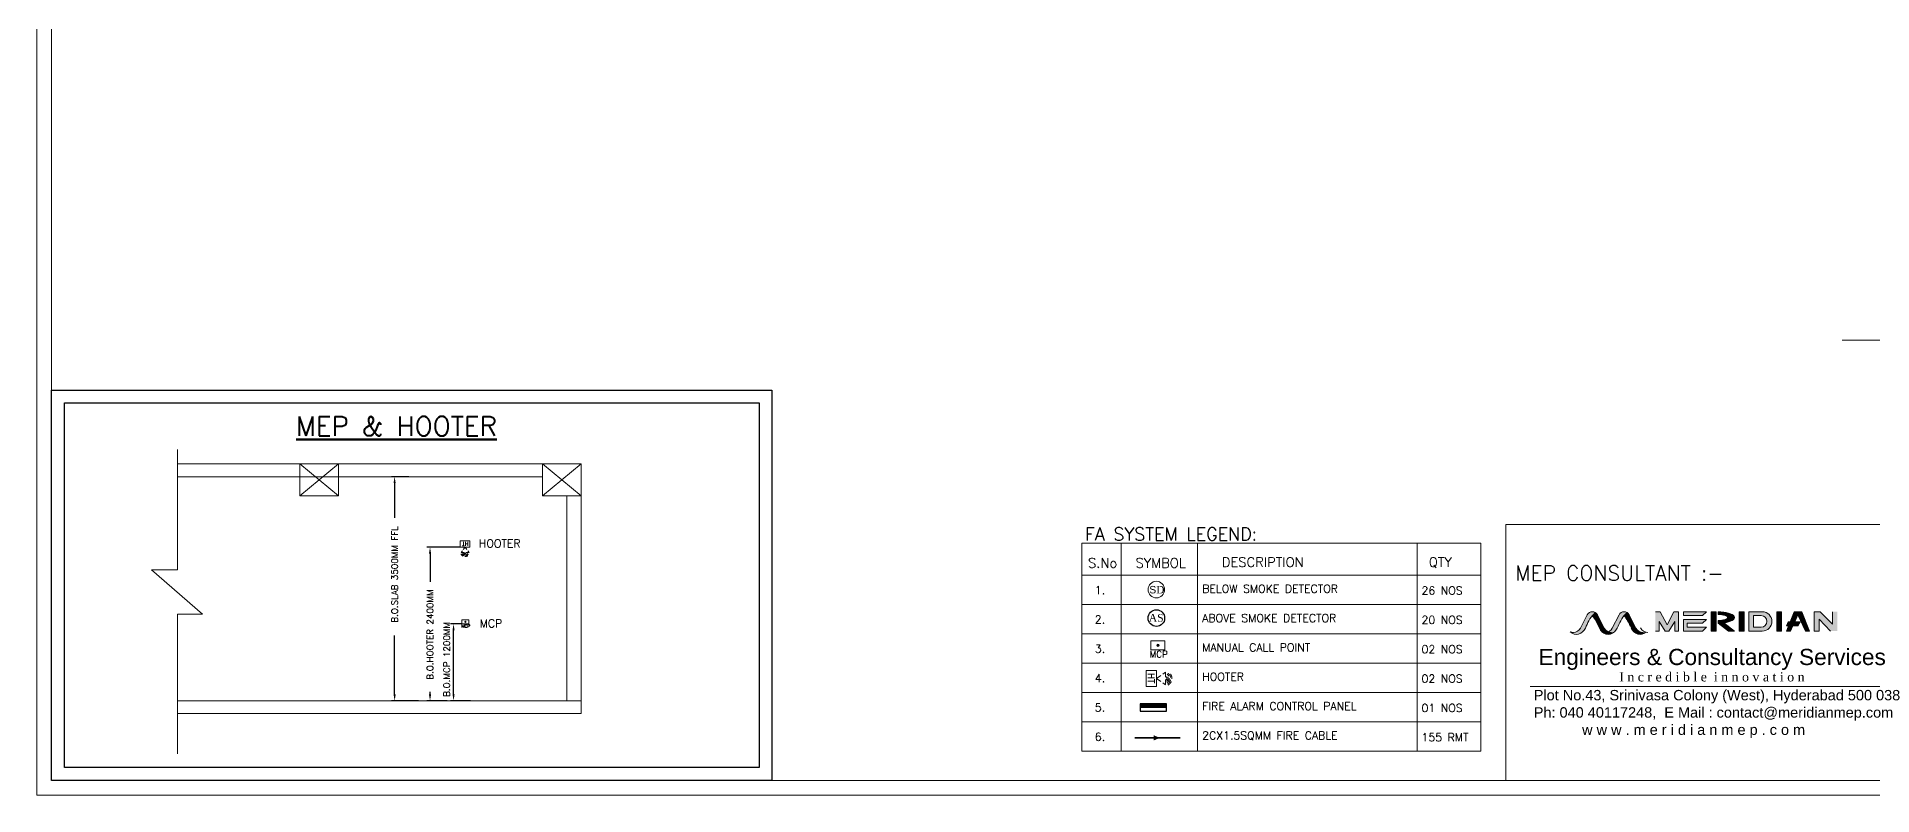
# Model space of a CAD drawing. Extents: x 3505867 to 4040009, y -660366 to -590408.
# Drawn here: x 3798714 to 3827381, y -625948 to -614098 of the extents above; entities that cross this region are included whole.
import ezdxf

# ---------------------------------------------------------------- set-up
doc = ezdxf.new("R2010")
doc.units = 0
doc.header["$LTSCALE"] = 6
doc.header["$MEASUREMENT"] = 0
for name, pattern in [('ACAD_ISO04W100', [30, 24, -3, 0, -3]), ('CONTINU', [0]), ('DASHED2', [0.375, 0.25, -0.125]), ('Hidden 2mm', [3, 2, -0.9999999999999999])]:
    doc.linetypes.add(name, pattern=pattern)
doc.layers.get('0').update_dxf_attribs({"linetype": 'CONTINUOUS', "lineweight": 0})
doc.layers.get('Defpoints').update_dxf_attribs({"linetype": 'CONTINUOUS', "lineweight": 0})
for name, color, linetype, lineweight in [('AHU-N Ducting', 30, 'CONTINUOUS', 0), ('axes', 40, 'ACAD_ISO04W100', 0), ('DIM', 7, 'CONTINUOUS', 0), ('ELE-LIGHTING WIRRING', 7, 'CONTINUOUS', 0), ('FA-ABOVE SMOKE DETECTOR', 6, 'CONTINUOUS', 25), ('FA-BELOW SMOKE DERECTOR', 1, 'CONTINUOUS', 0), ('FA-ELECTRONIC HOOTER', 6, 'CONTINUOUS', 0), ('FA-FIRE ALARM CONTROL PANEL', 3, 'CONTINUOUS', 5), ('FA-MNUAL CALL POINT', 10, 'CONTINUOUS', 0), ('FURNITURE WALL', 8, 'CONTINUOUS', 0), ('MEP_HVAC_RA_DUCT', 1, 'CONTINUOUS', 0), ('TEXT', 5, 'CONTINUOUS', 0), ('WALL', 10, 'CONTINUOUS', 0)]:
    doc.layers.add(name, color=color, linetype=linetype, lineweight=lineweight)
doc.layers.add('FA-LOOPING', color=200, linetype='CONTINUOUS')
doc.styles.add('ARIAL', font='arial.ttf')
doc.styles.add('Century', font='GOTHIC.TTF')
doc.styles.add('IRFAN', font='romans.shx')
doc.styles.add('PDF Times New Roman', font='times.ttf')
doc.styles.add('ROMANS', font='romans.shx')
doc.styles.get("Standard").update_dxf_attribs({"font": 'SIMPLEX'})
doc.dimstyles.new('AR-BRICK WORK', dxfattribs={"dimscale": 100, "dimtxt": 1, "dimasz": 1, "dimexe": 0.5, "dimexo": 0, "dimgap": 0.25, "dimtad": 0, "dimdec": 0, "dimzin": 1, "dimdsep": 46, "dimtxsty": 'Century', "dimblk": 'OBLIQUE', "dimcen": 0, "dimdle": 1, "dimclrd": 8, "dimclre": 8, "dimclrt": 4, "dimadec": 0, "dimazin": 0, "dimtfac": 1, "dimtdec": 0, "dimtofl": 0, "dimtmove": 1, "dimatfit": 3, "dimldrblk": 'ARCHTICK', "dimfxl": 1, "dimtolj": 1, "dimtzin": 1, "dimarcsym": 2})

# ---------------------------------------------------------------- blocks, each defined once
blk = doc.blocks.new('CIVIL IVF')
at = {"layer": 'WALL', "color": 8, "linetype": 'ByBlock'}
blk.add_line((-9730.493711503688, -4902.145046984893), (-8221.180828284938, -4902.145046984893), dxfattribs=at)
blk = doc.blocks.new('MECS')
at = {"layer": 'AHU-N Ducting', "lineweight": 0}
for color, points in [(160, [(0.5134121462452396, 0.9090535810691411, -0.255341921221145), (0.5145768996701445, 0.912287291370199, -0.0468472647748238), (0.5216573496010881, 0.9294547023055619, -0.02665404777678521), (0.5336342063745126, 0.9523017867876555, -0.06718534236502927), (0.5556565003610188, 0.9834757225398514, -0.02764109542235114), (0.5738745622465666, 1.003062886091293), (0.5766256133007953, 1.006020680794153, 0.1721363590096937), (0.5505140324168423, 1.011612092831704, 0.2473140975325933), (0.5199152673609156, 0.990002997602848), (0.4721895616269332, 0.8959762340672447, -0.01800133279279188), (0.4702329186293511, 0.8924425501871536, -0.03191826124391834), (0.4661593275680615, 0.8865579408482758, -0.10706332640321), (0.4578792062891825, 0.878103115775042, -0.06872213656596317), (0.4448145115283366, 0.8700396566532579, -0.1100815216467871), (0.4328884929311516, 0.8662964673627914, -0.04816773781383378), (0.4221518354338086, 0.8652597410154012, -0.2553419212163173), (0.4220358712937212, 0.8652596211915509, -0.1055217205861158), (0.4103804133107057, 0.8664834367568037, -0.05287384099968509), (0.3991274403419439, 0.8701487347559893, 0.05054860804395004), (0.4093426809361326, 0.8618595423592463, 0.158790178535047), (0.4483361824497781, 0.8512470793146013, 0.02557253404730241), (0.4549705379184891, 0.8519151542827459, 0.05690113489079723), (0.4703863626932994, 0.8580222609840502, 0.07612807459237678), (0.4928284065502248, 0.8754018488679505, 0.05635508372328296), (0.5070302214118503, 0.8948318576810209)]), (150, [(0.5738745622465666, 1.003062886091293), (0.5556565003610187, 0.9834757225398514, -0.08871706839118897), (0.5985678696283647, 0.909053581069051), (0.606061486380822, 0.89483185768066, 0.0908047400681244), (0.6258840872999482, 0.8691652436534564, 0.09462166198595127), (0.6465687088664405, 0.8652597410154012, 0.09762620718751959), (0.6678649370783271, 0.8694578930597028, -0.1798615287096714), (0.6391234390957357, 0.8959762340672447), (0.5913977333575124, 0.9900029976114196, 0.1368225701357831), (0.5768519750966852, 1.005880687949675, 0.004232813224522215)]), (160, [(0.7385117872205167, 0.909053581069051, -0.2553419212210821), (0.7396765406437975, 0.912287291370199, -0.0468472648161624), (0.7467569905745608, 0.9294547023055619, -0.02665404768152423), (0.7587338473479852, 0.9523017867876555, -0.0671853423456069), (0.7807561413347619, 0.9834757225398514, -0.02764109536567236), (0.7989742032197685, 1.003062886091293), (0.8017252542742679, 1.006020680794153, 0.1721363590409371), (0.7756136733902246, 1.011612092831704, 0.2473140974765815), (0.745014908334659, 0.990002997602848), (0.6972892026003155, 0.8959762340672447, -0.01800133322273754), (0.6953325596030944, 0.8924425501871536, -0.03191826041983521), (0.6912589685412633, 0.8865579408482758, -0.1070633264490691), (0.6829788472626551, 0.878103115775042, -0.06872213649297712), (0.6699141525020799, 0.8700396566532579, -0.1100815216296455), (0.6579881339048046, 0.8662964673627914, -0.04816773779806655), (0.6472514764075519, 0.8652597410154012, -0.255341921221943), (0.6471355122674645, 0.8652596211915509, -0.1055217205828826), (0.6354800542840878, 0.8664834367568037, -0.05287384108009963), (0.6242270813156874, 0.8701487347559893, 0.05054860803605635), (0.6344423219093345, 0.8618595423592463, 0.1587901785338139), (0.6734358234232507, 0.8512470793146013, 0.02557253404856175), (0.6800701788916007, 0.8519151542827459, 0.05690113471568389), (0.6954860036670426, 0.8580222609840502, 0.07612807450990046), (0.717928047523968, 0.8754018488679504, 0.05635508364208738), (0.7321298623846912, 0.8948318576810209)]), (150, [(0.7989742032197685, 1.003062886091293), (0.7807561413347619, 0.9834757225398514, -0.08282162458354263), (0.824217065318585, 0.9090771159288699), (0.8311611273545652, 0.89483185768066, 0.09080474013753037), (0.8509837282734207, 0.8691652436534564, 0.09462166197701749), (0.8716683498401837, 0.8652597410154012, 0.09762620721909913), (0.892964578051529, 0.8694578930597028, -0.1798615287170609), (0.8642230800689376, 0.8959762340672447), (0.8164973743309851, 0.9900029976114196, 0.1368225702393716), (0.8019516160670902, 1.005880687950846, 0.00423281322532398)]), (1, [(1.030236444528139, 0.9438043992806316), (1.071119814834754, 0.8756654487700585), (1.098384609470751, 0.8756654487700585), (1.139267979777095, 0.9438043992806316), (1.139267979777095, 0.8756654487700585), (1.166523559981414, 0.8756654487700585), (1.166523559981414, 1.011943349791295), (1.132454084726353, 1.011943349791295), (1.085966086906956, 0.9199812081284943), (1.037050339579422, 1.011943349791295), (1.002980864324091, 1.011943349791295), (1.002980864324091, 0.8756654487700585), (1.030236444528139, 0.8756654487700585)]), (251, [(1.200593035236746, 1.011943349791295), (1.200593035236746, 0.9846877695869755), (1.336870936257982, 0.9846877695869755), (1.364126516462392, 1.011943349791295)]), (251, [(1.200593035236746, 0.9574321893827462), (1.200593035236746, 0.8756654487700585), (1.336870936257982, 0.8756654487700585), (1.364126516462392, 0.9029210289742877), (1.227848615441156, 0.9029210289742877), (1.227848615441156, 0.930176609178517), (1.336870936257982, 0.930176609178517), (1.364126516462392, 0.9574321893827462)]), (251, [(1.398195991717182, 0.8756654487700585), (1.432265466973055, 0.8756654487700585), (1.432265466973055, 1.011943349791295), (1.398195991717182, 1.011943349791295)]), (251, [(1.629868423453673, 1.011943349791295), (1.59579894819807, 1.011943349791295), (1.59579894819807, 0.8756654487700585), (1.629868423453673, 0.8756654487700585)]), (251, [(1.895610330445043, 1.011943349791295), (1.861540855189982, 1.011943349791295), (1.861540855189982, 0.8756654487700585), (1.895610330445043, 0.8756654487700585)]), (251, [(2.011446546313153, 0.9132142722493442), (2.027431130986065, 0.9404698524534832), (1.94330759580249, 0.9404698524534832), (1.929679805700646, 0.9132142722493442)]), (251, [(1.976193322036766, 0.9132142722493442), (1.944699335091728, 0.9132142722493442), (1.929679805700646, 0.8756654487700585), (1.95903496396306, 0.8756654487699682)]), (251, [(2.011446546313153, 0.99036134481426), (2.063858128663246, 0.8756654487700585), (2.093213286926021, 0.8756654487700585), (2.038702126517292, 1.011943349791295), (1.984190966108743, 1.011943349791295), (1.955601567173546, 0.9404698524534832), (1.988648066588688, 0.9404698524534832)]), (251, [(2.161352237436324, 0.9589543396937112), (2.243118978049192, 0.8756654487700585), (2.290816243406638, 0.8756654487700585), (2.290816243406638, 1.011943349791295), (2.256746768151036, 1.011943349791295), (2.256746768151036, 0.9240548263224531), (2.168166132487245, 1.011943349791295), (2.127282762180992, 1.011943349791295), (2.127282762180992, 0.8756654487700585), (2.161352237436324, 0.8756654487700585)]), (160, [(0.6891611652876872, 0.8652597410154012, -0.0976262072296882), (0.6678649370783271, 0.869457893059793, -0.09762620719819004), (0.6465687088664405, 0.8652597410154012, -0.09462166198179703), (0.6258840872999482, 0.8691652436534564, 0.08724935658191231), (0.6523345167657667, 0.8526558393570214, 0.2544598487685659), (0.7121855603806347, 0.8701487347559893, -0.1060441435256532)]), (150, [(0.9142608062611598, 0.8652597410154012, -0.09762620721833866), (0.892964578051529, 0.8694578930597028, -0.09762620723901456), (0.8716683498401837, 0.8652597410154012, -0.0946216619631427), (0.85098372827315, 0.8691652436534564, 0.08724935651290638), (0.8774341577386077, 0.8526558393570214, 0.2544598487684722), (0.9372852013538366, 0.8701487347559893, -0.1060441435228971)])]:
    blk.add_hatch(color=color, dxfattribs=at).paths.add_polyline_path(points)
h = blk.add_hatch(color=251, dxfattribs=at)
edge = h.paths.add_edge_path()
edge.add_ellipse((1.445893257074899, 0.9710599794848609), major_axis=(-0.1158362158680351, 0), ratio=0.3529411764705883, start_angle=110.1798157566864, end_angle=270)
edge.add_line((1.445893257074899, 1.011943349791295), (1.445893257074899, 0.9915016646380779))
edge.add_ellipse((1.445893257074899, 0.9710599794848609), major_axis=(-0.07012065025681041, 0), ratio=0.2915216142222994, start_angle=90, end_angle=270, ccw=False)
edge.add_line((1.445893257074899, 0.9506182943317341), (1.445893257074899, 0.930176609178517))
edge.add_line((1.445893257074899, 0.930176609178517), (1.518865497210324, 0.8756654487699682))
edge.add_line((1.518865497210324, 0.8756654487700585), (1.561729472942829, 0.8756654487700585))
edge.add_line((1.561729472943099, 0.8756654487700585), (1.485852994268342, 0.9326862509446157))
h = blk.add_hatch(color=251, dxfattribs=at)
h.paths.add_polyline_path([(1.663937898709004, 0.8756654487700585), (1.759332429423987, 0.8756654487700586, 1.000000000016551), (1.759332429423987, 1.011943349791295), (1.663937898709004, 1.011943349791295)])
h.paths.add_polyline_path([(1.698007373964065, 0.9846877695869755), (1.751107687934599, 0.9846877695869753, -0.9999999999691073), (1.751107687934599, 0.9029210289742877), (1.698007373964065, 0.9029210289742877)], flags=16)
at = {"layer": 'AHU-N Ducting', "color": 160, "lineweight": 0}
for p, q in [((0.4721895616269332, 0.8959762340671544, -0.004746985392664118), (0.5199152673651564, 0.9900029976114196, -0.004746985392664118)), ((0.6972892026003155, 0.8959762340671544, -0.004746985392664118), (0.7450149083391703, 0.9900029976114196, -0.004746985392664118)), ((0.5070302214118503, 0.8948318576810209, -0.004746985392664118), (0.5134121462455102, 0.909053581069051, -0.004746985392664118)), ((0.7321298623846912, 0.8948318576810209, -0.004746985392664118), (0.7385117872186219, 0.909053581069051, -0.004746985392664118))]:
    blk.add_line(p, q, dxfattribs=at)
at = {"layer": 'AHU-N Ducting', "color": 150, "lineweight": 0}
for p, q in [((0.6391234390957357, 0.8959762340671544, -0.004746985392664118), (0.5913977333575124, 0.9900029976114196, -0.004746985392664118)), ((0.8642230800689376, 0.8959762340671544, -0.004746985392664118), (0.8164973743309851, 0.9900029976114196, -0.004746985392664118)), ((0.6060614863808219, 0.8948318576810209, -0.004746985392664118), (0.5985678696283647, 0.909053581069051, -0.004746985392664118))]:
    blk.add_line(p, q, dxfattribs=at)
at = {"layer": 'AHU-N Ducting', "color": 1, "lineweight": 0}
for p, q in [((1.002980864324091, 1.011943349791205, -0.004746985392664118), (1.037050339579422, 1.011943349791205, -0.004746985392664118)), ((1.030236444528139, 0.9438043992806316, -0.004746985392664118), (1.071119814834754, 0.8756654487700585, -0.004746985392664118)), ((1.030236444528139, 0.8756654487700585, -0.004746985392664118), (1.030236444528139, 0.9438043992806316, -0.004746985392664118)), ((1.030236444528139, 0.8756654487700585, -0.004746985392664118), (1.030236444528139, 0.9438043992806316, -0.004746985392664118)), ((1.037050339579422, 1.011943349791205, -0.004746985392664118), (1.085966086906956, 0.919981208128404, -0.004746985392664118)), ((1.132454084726353, 1.011943349791205, -0.004746985392664118), (1.085966086906956, 0.919981208128404, -0.004746985392664118)), ((1.139267979777095, 0.9438043992806316, -0.004746985392664118), (1.098384609470751, 0.8756654487700585, -0.004746985392664118)), ((1.166523559981414, 1.011943349791205, -0.004746985392664118), (1.132454084726353, 1.011943349791205, -0.004746985392664118)), ((1.134267582426063, 1.011943349791205, -0.004746985392664118), (1.161523162629841, 1.011943349791205, -0.004746985392664118)), ((1.139267979777095, 0.8756654487700585, -0.004746985392664118), (1.139267979777095, 0.9438043992806316, -0.004746985392664118)), ((1.139267979777095, 0.8756654487700585, -0.004746985392664118), (1.139267979777095, 0.9438043992806316, -0.004746985392664118)), ((1.166523559981414, 0.8756654487700585, -0.004746985392664118), (1.166523559981414, 1.011943349791205, -0.004746985392664118)), ((1.030236444528139, 0.8756654487700585, -0.004746985392664118), (1.002980864324091, 0.8756654487700585, -0.004746985392664118)), ((1.071119814834754, 0.8756654487700585, -0.004746985392664118), (1.098384609470751, 0.8756654487700585, -0.004746985392664118)), ((1.139267979777095, 0.8756654487700585, -0.004746985392664118), (1.166523559981414, 0.8756654487700585, -0.004746985392664118))]:
    blk.add_line(p, q, dxfattribs=at)
at = {"layer": 'AHU-N Ducting', "color": 251, "lineweight": 0}
for p, q in [((1.200593035236746, 1.011943349791205, -0.004746985392664118), (1.364126516462392, 1.011943349791205, -0.004746985392664118)), ((1.200593035236746, 0.9846877695869755, -0.004746985392664118), (1.200593035236746, 1.011943349791205, -0.004746985392664118)), ((1.200593035236746, 0.9846877695869755, -0.004746985392664118), (1.336870936257982, 0.9846877695869755, -0.004746985392664118)), ((1.200593035236746, 0.9574321893827462, -0.004746985392664118), (1.364126516462392, 0.9574321893827462, -0.004746985392664118)), ((1.200593035236746, 0.8756654487700585, -0.004746985392664118), (1.200593035236746, 0.9574321893827462, -0.004746985392664118)), ((1.227848615441156, 0.930176609178517, -0.004746985392664118), (1.336870936257982, 0.930176609178517, -0.004746985392664118)), ((1.227848615441156, 0.9029210289742877, -0.004746985392664118), (1.227848615441156, 0.930176609178517, -0.004746985392664118)), ((1.336870936257982, 0.9846877695869755, -0.004746985392664118), (1.364126516462392, 1.011943349791205, -0.004746985392664118)), ((1.336870936257982, 0.930176609178517, -0.004746985392664118), (1.364126516462392, 0.9574321893827462, -0.004746985392664118)), ((1.398195991717182, 1.011943349791205, -0.004746985392664118), (1.432265466973055, 1.011943349791205, -0.004746985392664118)), ((1.398195991717182, 1.011943349791205, -0.004746985392664118), (1.398195991717182, 0.8756654487700585, -0.004746985392664118)), ((1.432265466973055, 1.011943349791205, -0.004746985392664118), (1.432265466973055, 0.8756654487700585, -0.004746985392664118)), ((1.445893257074899, 1.011943349791205, -0.004746985392664118), (1.445893257074899, 0.9915016646380779, -0.004746985392664118)), ((1.445893257074899, 0.930176609178517, -0.004746985392664118), (1.445893257074899, 0.9506182943317341, -0.004746985392664118)), ((1.445893257074899, 0.930176609178517, -0.004746985392664118), (1.518865497210324, 0.8756654487700585, -0.004746985392664118)), ((1.485852994268342, 0.9326862509445254, -0.004746985392664118), (1.561729472943099, 0.8756654487700585, -0.004746985392664118)), ((1.59579894819807, 1.011943349791205, -0.004746985392664118), (1.629868423453673, 1.011943349791205, -0.004746985392664118)), ((1.59579894819807, 0.8756654487700585, -0.004746985392664118), (1.59579894819807, 1.011943349791205, -0.004746985392664118)), ((1.629868423453673, 1.011943349791205, -0.004746985392664118), (1.629868423453673, 0.8756654487700585, -0.004746985392664118)), ((1.663937898709004, 1.011943349791205, -0.004746985392664118), (1.759332429423987, 1.011943349791205, -0.004746985392664118)), ((1.663937898709004, 1.011943349791205, -0.004746985392664118), (1.663937898709004, 0.8756654487700585, -0.004746985392664118)), ((1.698007373964065, 0.9846877695869755, -0.004746985392664118), (1.751107687934599, 0.9846877695869755, -0.004746985392664118)), ((1.698007373964065, 0.9846877695869755, -0.004746985392664118), (1.698007373964065, 0.9029210289742877, -0.004746985392664118)), ((1.861540855189982, 1.011943349791205, -0.004746985392664118), (1.895610330445043, 1.011943349791205, -0.004746985392664118)), ((1.861540855189982, 0.8756654487700585, -0.004746985392664118), (1.861540855189982, 1.011943349791205, -0.004746985392664118)), ((1.895610330445043, 1.011943349791205, -0.004746985392664118), (1.895610330445043, 0.8756654487700585, -0.004746985392664118)), ((1.929679805700646, 0.913214272249254, -0.004746985392664118), (1.94330759580249, 0.9404698524534832, -0.004746985392664118)), ((2.011446546313153, 0.913214272249254, -0.004746985392664118), (1.929679805700646, 0.913214272249254, -0.004746985392664118)), ((1.929679805700646, 0.8756654487700585, -0.004746985392664118), (1.944699335091728, 0.913214272249254, -0.004746985392664118)), ((2.027431130986065, 0.9404698524534832, -0.004746985392664118), (1.94330759580249, 0.9404698524534832, -0.004746985392664118)), ((1.955601567173546, 0.9404698524534832, -0.004746985392664118), (1.984190966108743, 1.011943349791205, -0.004746985392664118)), ((1.95903496396306, 0.8756654487700585, -0.004746985392664118), (1.976193322036766, 0.913214272249254, -0.004746985392664118)), ((1.984190966108743, 1.011943349791205, -0.004746985392664118), (2.038702126517292, 1.011943349791205, -0.004746985392664118)), ((1.988648066588688, 0.9404698524534832, -0.004746985392664118), (2.011446546313153, 0.9903613448141697, -0.004746985392664118)), ((2.063858128663246, 0.8756654487700585, -0.004746985392664118), (2.011446546313153, 0.9903613448141697, -0.004746985392664118)), ((2.027431130986065, 0.9404698524534832, -0.004746985392664118), (2.011446546313153, 0.913214272249254, -0.004746985392664118)), ((2.093213286926021, 0.8756654487700585, -0.004746985392664118), (2.038702126517292, 1.011943349791205, -0.004746985392664118)), ((2.127282762180992, 1.011943349791205, -0.004746985392664118), (2.168166132487245, 1.011943349791205, -0.004746985392664118)), ((2.127282762180992, 0.8756654487700585, -0.004746985392664118), (2.127282762180992, 1.011943349791205, -0.004746985392664118)), ((2.243118978049192, 0.8756654487700585, -0.004746985392664118), (2.161352237436324, 0.9589543396937112, -0.004746985392664118)), ((2.161352237436324, 0.8756654487700585, -0.004746985392664118), (2.161352237436324, 0.9589543396937112, -0.004746985392664118)), ((2.168166132487245, 1.011943349791205, -0.004746985392664118), (2.256746768151036, 0.9240548263223628, -0.004746985392664118)), ((2.256746768151036, 0.9240548263223628, -0.004746985392664118), (2.256746768151036, 1.011943349791205, -0.004746985392664118)), ((1.200593035236746, 0.8756654487700585, -0.004746985392664118), (1.336870936257982, 0.8756654487700585, -0.004746985392664118)), ((1.227848615441156, 0.9029210289742877, -0.004746985392664118), (1.364126516462392, 0.9029210289742877, -0.004746985392664118)), ((1.336870936257982, 0.8756654487700585, -0.004746985392664118), (1.364126516462392, 0.9029210289742877, -0.004746985392664118)), ((1.398195991717182, 0.8756654487700585, -0.004746985392664118), (1.432265466973055, 0.8756654487700585, -0.004746985392664118)), ((1.518865497210324, 0.8756654487700585, -0.004746985392664118), (1.561729472943099, 0.8756654487700585, -0.004746985392664118)), ((1.59579894819807, 0.8756654487700585, -0.004746985392664118), (1.629868423453673, 0.8756654487700585, -0.004746985392664118)), ((1.663937898709004, 0.8756654487700585, -0.004746985392664118), (1.759332429423987, 0.8756654487700585, -0.004746985392664118)), ((1.698007373964065, 0.9029210289742877, -0.004746985392664118), (1.751107687934599, 0.9029210289742877, -0.004746985392664118)), ((1.861540855189982, 0.8756654487700585, -0.004746985392664118), (1.895610330445043, 0.8756654487700585, -0.004746985392664118)), ((1.95903496396306, 0.8756654487700585, -0.004746985392664118), (1.929679805700646, 0.8756654487700585, -0.004746985392664118)), ((2.063858128663246, 0.8756654487700585, -0.004746985392664118), (2.093213286926021, 0.8756654487700585, -0.004746985392664118)), ((2.127282762180992, 0.8756654487700585, -0.004746985392664118), (2.161352237436324, 0.8756654487700585, -0.004746985392664118))]:
    blk.add_line(p, q, dxfattribs=at)
at = {"layer": 'AHU-N Ducting', "color": 251, "lineweight": 0, "ltscale": 0.85}
blk.add_line((0.1165964656020151, 0.4833313661174543, -0.006142948281450891), (2.68551955399356, 0.4833313661174543, -0.006142948281450891), dxfattribs=at)
at = {"layer": 'AHU-N Ducting', "color": 160, "lineweight": 0}
for centre, radius, start, end in [((0.7417863587136924, 0.8286218616061071, -0.004746985392664118), 0.2421240227987888, 132.9373247437187, 160.5981108453346), ((0.5556565003610187, 0.9718616141967287, -0.004746985392664118), 0.04008173559447583, 90, 153.0887549731676), ((0.5556565003610187, 0.9718616141967287, -0.004746985392664118), 0.04008173559447583, 26.91124502665905, 90), ((0.9668859996868943, 0.8286218616061071, -0.004746985392664118), 0.2421240227987888, 132.9373247436885, 160.5981108453417), ((0.7807561413347619, 0.9718616141967287, -0.004746985392664118), 0.04008173559447583, 90, 153.0887549740909), ((0.7807561413347619, 0.9718616141967287, -0.004746985392664118), 0.04008173559447583, 26.9112450267741, 90), ((0.4451264544360147, 0.9163969157858594, -0.004746985392664118), 0.06522885516514892, 225.1547600332335, 282.2607170516237), ((0.4220358712937212, 0.9213740510237451, -0.004746985392664118), 0.05611442983226616, 245.9053689520779, 270.1184055559717), ((0.4221518354329064, 0.9213741708475954, -0.004746985392664118), 0.05611442983226616, 270, 333.0887549734891), ((0.4248646360879693, 0.9399832544318715, -0.004746985392664118), 0.0937541041238935, 291.3377566141106, 331.210451532663), ((0.6860544255190815, 0.9361233508373039, -0.004746985392664118), 0.09002142922125515, 207.3022954123794, 248.0018617736689), ((0.670226095409397, 0.9163969157858594, -0.004746985392664118), 0.06522885516514892, 225.1547600329532, 282.2607170509705), ((0.6471355122674645, 0.9213740510237451, -0.004746985392664118), 0.05611442983226616, 245.9053689516664, 270.1184055552347), ((0.6472514764061083, 0.9213741708475954, -0.004746985392664118), 0.05611442983226616, 270, 333.0887549734892), ((0.6661865462871954, 0.9163969157858594, -0.004746985392664118), 0.06522885516514892, 257.8079966377897, 314.8452399662061), ((0.6890452011507577, 0.9213740510237451, -0.004746985392664118), 0.05611442983226616, 245.9053689520779, 270.1184055559717), ((0.6499642770614419, 0.9399832544318715, -0.004746985392664118), 0.0937541041238935, 291.3377566141106, 331.2104515326365)]:
    blk.add_arc(centre, radius, start, end, dxfattribs=at)
at = {"layer": 'AHU-N Ducting', "color": 150, "lineweight": 0}
for centre, radius, start, end in [((0.3690451605166651, 0.8262944286522125, -0.004746985392664118), 0.2439871949649071, 19.82781570482793, 40.10717689340409), ((0.5794150909876963, 0.815966263139685, -0.004746985392664118), 0.2619115070846747, 20.82439840783155, 39.75939779118104), ((0.6464527447271652, 0.9213740510237451, -0.004746985392664118), 0.05611442983226616, 248.4970917656522, 270.1184055559715), ((0.6891611652900331, 0.9213741708475954, -0.004746985392664118), 0.05611442983226616, 206.9112450267169, 270), ((0.6891611652900331, 0.9213741708475954, -0.004746985392664118), 0.05611442983226616, 206.9112450267169, 270), ((0.6465687088664405, 0.9213741708475954, -0.004746985392664118), 0.05611442983226616, 270, 292.3036001438938), ((0.9111540664921931, 0.9361233508373039, -0.004746985392664118), 0.09002142922125515, 207.3022954123795, 248.0018617736689), ((0.8715523857009084, 0.9213740510237451, -0.004746985392664118), 0.05611442983226616, 248.4970917649847, 270.1184055553267), ((0.9142608062634155, 0.9213741708475954, -0.004746985392664118), 0.05611442983226616, 206.9112450265108, 270), ((0.8716683498392815, 0.9213741708475954, -0.004746985392664118), 0.05611442983226616, 270, 292.3036001446803), ((0.8912861872601268, 0.9163969157858594, -0.004746985392664118), 0.06522885516514892, 257.7392829491069, 314.8452399670468), ((0.9141448421242304, 0.9213740510237451, -0.004746985392664118), 0.05611442983226616, 245.9053689520778, 270.1184055558794), ((0.9496233245769173, 0.9248906590848106, -0.004746985392664118), 0.0599665343237634, 206.9112450265108, 270)]:
    blk.add_arc(centre, radius, start, end, dxfattribs=at)
at = {"layer": 'AHU-N Ducting', "color": 251, "lineweight": 0}
for centre, radius in [((1.751107687934599, 0.9438043992806316, -0.004746985392664118), 0.04088337030636534), ((1.759332429423987, 0.9438043992806316, -0.004746985392664118), 0.0681389505106089)]:
    blk.add_arc(centre, radius, 270, 90, dxfattribs=at)
for major_axis, ratio, start_param in [((-0.1158362158680351, 0), 0.3529411764705883, 1.923000554194905), ((-0.07012065025681041, 0), 0.2915216142222994, 1.570796326794897)]:
    blk.add_ellipse((1.445893257074899, 0.9710599794848609, -0.004746985392664118), major_axis=major_axis, ratio=ratio, start_param=start_param, end_param=4.71238898038469, dxfattribs=at)
at = {"layer": 'AHU-N Ducting', "color": 251, "lineweight": 0, "attachment_point": 1, "style": 'ARIAL'}
for s, insert, char_height, width in [('{\\C1;Engineers & Consultancy Services \\P}', (0.1749155116136762, 0.7493232539108021, -0.01458950216844587), 0.11475, 24.25437425909253), ('{\\C252;Plot No.43, Srinivasa Colony (West), Hyderabad 500 038\\PPh: 040 40117248,  E Mail : contact@meridianmep.com\\P            w w w . m e r i d i a n m e p . c o m }', (0.14136276644183, 0.4583226879356062, -0.006142948281450891), 0.07344, 2.63264250269352)]:
    blk.add_mtext(s, dxfattribs=dict(at, insert=insert, char_height=char_height, width=width))
at = {"layer": 'AHU-N Ducting', "color": 251, "lineweight": 0, "ltscale": 0.85, "insert": (1.402428089641869, 0.5507002547054753, -0.005528653453305802), "char_height": 0.0651762882177883, "attachment_point": 5, "line_spacing_factor": 0.6, "style": 'ARIAL'}
blk.add_mtext('{\\FBatang|c0;\\C5;I n c r e d i b l e  i n n o v a t i o n\\P}', dxfattribs=at)
blk = doc.blocks.new('SMOKE DETECTOR')
at = {"layer": 'FA-BELOW SMOKE DERECTOR', "color": 7}
blk.add_circle((931028.7306233168, -118293.8702529273), 166.0108993562608, dxfattribs=at)
at = {"layer": 'FA-BELOW SMOKE DERECTOR', "insert": (930887.0836242564, -118372.9609814075), "char_height": 150, "attachment_point": 7, "style": 'PDF Times New Roman'}
blk.add_mtext('{\\fArial|b0|i0|c0|p34;S}D', dxfattribs=at)
blk = doc.blocks.new('110DB FIRE HOOTER')
at = {"layer": 'FA-ELECTRONIC HOOTER', "color": 53, "linetype": 'DASHED2'}
for p, q in [((-0.2376941997385984, 9.886264251690591e-08), (-0.2376943290018971, -0.3107866009196982)), ((0.2376941997381437, -9.886269936032477e-08), (-0.2376941997385984, 9.886264251690591e-08)), ((-0.2376943290018971, -0.3107866009196982), (0.2376940704748449, -0.3107867986450401)), ((0.2376940704748449, -0.3107867986450401), (0.2376941997381437, -9.886269936032477e-08))]:
    blk.add_line(p, q, dxfattribs=at)
at = {"layer": 'FA-ELECTRONIC HOOTER', "color": 53, "linetype": 'DASHED2', "ltscale": 0.1}
for p, q in [((-1.29135514725931e-07, -0.3107866998705617), (-0.1901555993172224, -0.5762885811368506)), ((-1.29135514725931e-07, -0.3107866998705617), (0.190155120280906, -0.5762887393171354)), ((0.190155120280906, -0.5762887393171354), (-0.1901555993172224, -0.5762885811368506))]:
    blk.add_line(p, q, dxfattribs=at)
for radius, start, end in [(0.2307588748902758, 210.2007087858195, 319.4187025149801), (0.1930719242066818, 212.2199785978501, 327.7800214020351), (0.1553849735230887, 215.2483132313434, 324.7516867685881), (0.1176980228394937, 220.3171524990657, 319.6828475007067), (0.08001107215590005, 230.7146575430081, 309.2853424566367)]:
    blk.add_arc((-2.39518158196006e-07, -0.5356106642955183), radius, start, end, dxfattribs=at)
at = {"layer": 'FA-ELECTRONIC HOOTER', "color": 53, "insert": (0.1649246133142697, -0.2468569255377133), "char_height": 0.1941774174612294, "width": 0.368068783720906, "attachment_point": 1, "rotation": 179.99997616932288}
blk.add_mtext('HT', dxfattribs=at)
blk = doc.blocks.new('MCP')
at = {"layer": 'FA-MNUAL CALL POINT'}
h = blk.add_hatch(color=256, dxfattribs=at)
h.set_gradient(color1=(255, 0, 0), color2=(255, 39, 39), centered=1, one_color=1, tint=0.5795795917510986)
h.paths.add_polyline_path([(417503.5, 744463.75, 1.000000000008955), (417477.5, 744463.75, 0.9999999999999999)])
blk.add_lwpolyline([(417407.5, 744516), (417573.5, 744516), (417573.5, 744411.5), (417407.5, 744411.5)], close=True, dxfattribs=at)
blk.add_circle((417490.5, 744463.75), 13, dxfattribs=at)
at = {"layer": 'FA-MNUAL CALL POINT', "insert": (417500.0682128241, 744322), "char_height": 75, "width": 244.7622130012023, "attachment_point": 8}
blk.add_mtext('MCP', dxfattribs=at)
blk = doc.blocks.new('above smoke detector')
at = {"layer": 'FA-ABOVE SMOKE DETECTOR', "color": 7}
blk.add_circle((0, 0), 300, dxfattribs=at)
at = {"layer": 'FA-ABOVE SMOKE DETECTOR', "color": 53, "style": 'PDF Times New Roman'}
blk.add_text('AS', height=277.3765532474504, dxfattribs=at).set_placement((-273.6280592252228, -127.6668285339369))
blk = doc.blocks.new('FIRE PANEL')
at = {"layer": 'FA-FIRE ALARM CONTROL PANEL', "linetype": 'ByBlock', "lineweight": 25, "ltscale": 60}
h = blk.add_hatch(dxfattribs=at)
h.set_pattern_fill('ANSI31', color=256, angle=270)
h.set_pattern_definition([(315, (67182.53736467776, 161949.4000027588), (0.08838834764831846, 0.08838834764831842), [])])
h.paths.add_polyline_path([(0.01064445578958839, 22.81656559125986), (0, -22.81656559125986), (6.318242397217546, -22.81656559125986), (6.318242397217546, 22.81656559125986)])
blk.add_lwpolyline([(12.63648479443509, 22.81656559125986), (12.63648479443509, -22.81656559125986), (0, -22.81656559125986), (0, 22.81656559125986)], close=True, dxfattribs=at)
at = {"layer": 'FA-FIRE ALARM CONTROL PANEL', "linetype": 'ByBlock', "lineweight": 25, "ltscale": 60, "const_width": 1}
blk.add_lwpolyline([(6.318242397217546, 22.81656559125986), (6.318242397217546, -22.81656559125986)], dxfattribs=at)
blk = doc.blocks.new('G$C62BE363C')
at = {"layer": 'FA-FIRE ALARM CONTROL PANEL', "linetype": 'ByBlock', "lineweight": 9, "ltscale": 60, "xscale": 0.03809201918883558, "yscale": 0.03809201918883558, "zscale": 0.03809201918883558, "rotation": 270}
blk.add_blockref('FIRE PANEL', (0, 0), dxfattribs=at)
blk = doc.blocks.new('*D235')
at = {"layer": 'Defpoints', "color": 0, "linetype": 'ByBlock', "transparency": 16777216}
for p in [(3804303.357346422, -620971.9075922937), (3804523.268739783, -620971.9075922937), (3804676.816796194, -624471.9075922937)]:
    blk.add_point(p, dxfattribs=at)
at = {"layer": 'DIM', "color": 8, "lineweight": -2, "ltscale": 10, "transparency": 16777216}
for p, q in [((3804523.268739783, -620971.9075922937), (3804253.357346422, -620971.9075922937)), ((3804303.357346422, -621071.9075922937), (3804303.357346422, -621611.8499513408)), ((3804303.357346422, -624371.9075922937), (3804303.357346422, -623452.3261418166)), ((3804676.816796194, -624471.9075922937), (3804253.357346422, -624471.9075922937))]:
    blk.add_line(p, q, dxfattribs=at)
at = {"layer": 'DIM', "color": 8, "linetype": 'ByBlock', "transparency": 16777216}
for points in [[(3804320.024013089, -621071.9075922937), (3804286.690679756, -621071.9075922937), (3804303.357346422, -620971.9075922937)], [(3804286.690679756, -624371.9075922937), (3804320.024013089, -624371.9075922937), (3804303.357346422, -624471.9075922937)]]:
    blk.add_solid(points, dxfattribs=at)
at = {"layer": 'DIM', "color": 7, "linetype": 'ByBlock', "lineweight": 50, "transparency": 16777216, "insert": (3804303.357346422, -622532.0880465788), "char_height": 100, "attachment_point": 5, "rotation": 90}
blk.add_mtext('\\A1;\\A1; B.O.SLAB 3500MM FFL', dxfattribs=at)
blk = doc.blocks.new('_ArchTick')
at = {"color": 0, "linetype": 'ByBlock', "const_width": 0.15}
blk.add_lwpolyline([(-0.5, -0.5), (0.5, 0.5)], dxfattribs=at)
blk = doc.blocks.new('*D236')
at = {"layer": 'Defpoints', "color": 0, "linetype": 'ByBlock', "transparency": 16777216}
for p in [(3805223.681858339, -623271.9890550599), (3805355.312845571, -623271.9890550599), (3805489.639750681, -624471.9075922937)]:
    blk.add_point(p, dxfattribs=at)
at = {"layer": 'DIM', "color": 8, "lineweight": -2, "ltscale": 10, "transparency": 16777216}
for p, q in [((3805355.312845571, -623271.9890550599), (3805173.681858339, -623271.9890550599)), ((3805223.681858339, -624371.9075922937), (3805223.681858339, -623371.9890550599)), ((3805489.639750681, -624471.9075922937), (3805173.681858339, -624471.9075922937))]:
    blk.add_line(p, q, dxfattribs=at)
at = {"layer": 'DIM', "color": 8, "linetype": 'ByBlock', "transparency": 16777216}
for points in [[(3805240.348525005, -623371.9890550599), (3805207.015191672, -623371.9890550599), (3805223.681858339, -623271.9890550599)], [(3805207.015191672, -624371.9075922937), (3805240.348525005, -624371.9075922937), (3805223.681858339, -624471.9075922937)]]:
    blk.add_solid(points, dxfattribs=at)
at = {"layer": 'DIM', "color": 7, "linetype": 'ByBlock', "lineweight": 50, "transparency": 16777216, "insert": (3805116.418199068, -623860.3372421677), "char_height": 100, "attachment_point": 5, "rotation": 90}
blk.add_mtext('\\A1;\\A1;{\\Fromans.shx|c228; B.O.MCP 1200MM }', dxfattribs=at)
blk = doc.blocks.new('*D237')
at = {"layer": 'Defpoints', "color": 0, "linetype": 'ByBlock', "transparency": 16777216}
for p in [(3804856.129815301, -622071.7953676019), (3805327.505659934, -622071.7953676019), (3805122.087707644, -624471.9075922937)]:
    blk.add_point(p, dxfattribs=at)
at = {"layer": 'DIM', "color": 8, "lineweight": -2, "ltscale": 10, "transparency": 16777216}
for p, q in [((3805327.505659934, -622071.7953676019), (3804806.129815301, -622071.7953676019)), ((3804856.129815301, -622171.7953676019), (3804856.129815301, -622611.5020728391)), ((3804856.129815301, -624371.9075922937), (3804856.129815301, -624332.9306442672)), ((3805122.087707644, -624471.9075922937), (3804806.129815301, -624471.9075922937))]:
    blk.add_line(p, q, dxfattribs=at)
at = {"layer": 'DIM', "color": 8, "linetype": 'ByBlock', "transparency": 16777216}
for points in [[(3804872.796481968, -622171.7953676019), (3804839.463148635, -622171.7953676019), (3804856.129815301, -622071.7953676019)], [(3804839.463148635, -624371.9075922937), (3804872.796481968, -624371.9075922937), (3804856.129815301, -624471.9075922937)]]:
    blk.add_solid(points, dxfattribs=at)
at = {"layer": 'DIM', "color": 7, "linetype": 'ByBlock', "lineweight": 50, "transparency": 16777216, "insert": (3804856.129815301, -623472.2163585534), "char_height": 100, "attachment_point": 5, "rotation": 90}
blk.add_mtext('\\A1;\\A1;{\\Fromans.shx|c228; B.O.HOOTER 2400MM }', dxfattribs=at)

msp = doc.modelspace()

# ---------------------------------------------------------------- linework, layer by layer
for p in [(3843563.013918495, -621716.1675793823), (3821656.448938986, -625716.1675793823)]:
    msp.add_line(p, (3821656.448938986, -621716.1675793823))
for points in [[(3843794.846339119, -593936.5793611218), (3843794.846339119, -625948), (3798713.6411555, -625948), (3798713.6411555, -593936.5793611218)], [(3843563.0139185, -594168.4117817387), (3843563.0139185, -625716.1675793823), (3798945.473576118, -625716.1675793823), (3798945.473576118, -594168.4117817387)]]:
    msp.add_lwpolyline(points, close=True)
at = {"layer": 'axes', "color": 7, "linetype": 'CONTINU'}
for p, q in [((3815651.241648568, -622007.7868129568), (3815651.241648566, -625257.771259617)), ((3816840.190957336, -622007.7868129568), (3816840.190957334, -625257.771259617)), ((3820271.268124123, -622007.7868129568), (3820271.268124121, -625257.771259617)), ((3815036.33248405, -622507.3933410248), (3821265.598447414, -622507.3933410248)), ((3815036.33248405, -622965.7896607901), (3821265.598447414, -622965.7896607901)), ((3815036.33248405, -623424.1859805555), (3821265.598447414, -623424.1859805555)), ((3815036.33248405, -623882.5823003208), (3821265.598447414, -623882.5823003208)), ((3815036.33248405, -624340.9786200862), (3821265.598447414, -624340.9786200862)), ((3815036.33248405, -624799.3749398516), (3821265.598447414, -624799.3749398516)), ((3815036.33248405, -625257.771259617), (3821265.598447414, -625257.771259617))]:
    msp.add_line(p, q, dxfattribs=at)
msp.add_lwpolyline([(3815036.332484049, -625257.771259617), (3815036.33248405, -622007.7868129568), (3821265.598447414, -622007.7868129568), (3821265.598447414, -625257.771259617)], dxfattribs=at)
at = {"layer": 'FA-LOOPING', "color": 0, "linetype": 'ByBlock'}
for points in [[(3798945.473576118, -619619.585133561), (3810195.78464294, -619619.585133561), (3810195.78464294, -625716.1675793823), (3798945.473576118, -625716.1675793823)], [(3799145.473576118, -619819.585133561), (3809995.78464294, -619819.585133561), (3809995.78464294, -625516.1675793823), (3799145.473576118, -625516.1675793823)]]:
    msp.add_lwpolyline(points, close=True, dxfattribs=at)
at = {"layer": 'FA-LOOPING', "linetype": 'ByBlock', "const_width": 25}
msp.add_lwpolyline([(3815861.05504717, -625051.2002002107), (3816576.30423419, -625051.2002002107)], dxfattribs=at)
at = {"layer": 'FA-LOOPING', "color": 200, "linetype": 'CONTINU'}
msp.add_lwpolyline([(3816158.853264319, -625051.2002002107, 80.354190735305, 0, 0), (3816253.694668059, -625051.2002002107, 0, 0, 0)], format="xyseb", dxfattribs=at)
at = {"layer": 'MEP_HVAC_RA_DUCT', "color": 8, "linetype": 'ByBlock'}
for p, q in [((3800910.263403784, -620547.4507001229), (3800910.263403784, -622425.4383091185)), ((3802825.263403784, -620771.9075922937), (3803425.263403784, -621271.9075922937)), ((3802825.263403784, -621271.9075922937), (3803425.263403784, -620771.9075922937)), ((3806615.263403784, -620771.9075922937), (3807215.263403784, -621271.9075922937)), ((3806615.263403784, -621271.9075922937), (3807215.263403784, -620771.9075922937)), ((3806990.263403784, -621271.9075922937), (3806990.263403784, -624471.9075922937)), ((3807215.263403784, -621271.9075922937), (3807215.263403784, -624671.9075922937)), ((3800910.263403784, -622425.4383091185), (3800508.160149743, -622425.4383091185)), ((3800508.160149743, -622425.4383091185), (3801303.765348565, -623120.2937244468)), ((3801303.765348565, -623120.2937244468), (3800910.263403784, -623120.2937244468)), ((3800910.263403784, -623120.2937244468), (3800910.263403784, -625300.5199642653))]:
    msp.add_line(p, q, dxfattribs=at)
for points in [[(3806845.263403784, -620771.9075922937), (3800910.263403784, -620771.9075922963)], [(3802825.263403784, -620771.9075922937), (3802825.263403784, -621271.9075922937), (3803425.263403784, -621271.9075922937), (3803425.263403784, -620771.9075922937), (3802825.263403784, -620771.9075922937)], [(3806615.263403784, -620771.9075922937), (3806615.263403784, -621271.9075922937), (3807215.263403784, -621271.9075922937), (3807215.263403784, -620771.9075922937), (3806615.263403784, -620771.9075922937)], [(3806615.263403784, -620971.9075922937), (3800910.263403784, -620971.9075922963)], [(3807215.263403784, -624471.9075922937), (3800910.263403784, -624471.9075922937)], [(3807215.263403784, -624671.9075922937), (3800910.263403784, -624671.9075922937)]]:
    msp.add_lwpolyline(points, dxfattribs=at)

# ---------------------------------------------------------------- block references
at = {"linetype": 'ByBlock'}
msp.add_blockref('CIVIL IVF', (3836640.641155501, -613938.4187888083), dxfattribs=at)
at = {"layer": 'FA-ABOVE SMOKE DETECTOR', "xscale": 0.4319529560444983, "yscale": 0.4319529560444983, "zscale": 0.4319529560444983}
msp.add_blockref('above smoke detector', (3816199.701590618, -623180.4280272226), dxfattribs=at)
at = {"layer": 'FA-BELOW SMOKE DERECTOR', "color": 6, "xscale": 0.7791227549707624, "yscale": 0.7791227549707624, "zscale": 0.7791227549707624}
msp.add_blockref('SMOKE DETECTOR', (3090814.032030447, -530569.0257908504), dxfattribs=at)
at = {"layer": 'FA-ELECTRONIC HOOTER', "color": 1}
for p, xscale, yscale, zscale, rotation in [((3805403.987159679, -621971.7953994124), 321.7640911597061, 321.7640911597061, 321.7640911597061, 359.9999999999999), ((3816040.403618046, -624122.5755121697), 524.5490323392462, 524.5490323392462, 524.5490323392462, 89.99999999999991)]:
    msp.add_blockref('110DB FIRE HOOTER', p, dxfattribs=dict(at, xscale=xscale, yscale=yscale, zscale=zscale, rotation=rotation))
at = {"layer": 'FA-FIRE ALARM CONTROL PANEL', "color": 1, "xscale": -237.6198649536212, "yscale": 237.6198649536212, "zscale": 237.6198649536212, "rotation": 359.9999999999999}
msp.add_blockref('G$C62BE363C', (3816153.422694548, -624521.7902911771), dxfattribs=at)
at = {"layer": 'FA-MNUAL CALL POINT', "xscale": 0.6379585326945098, "yscale": 0.6379585326945098, "zscale": 0.6379585326945098}
msp.add_blockref('MCP', (3539066.636609887, -1098175.657315979), dxfattribs=at)
at = {"layer": 'FA-MNUAL CALL POINT', "xscale": 1.333518852241642, "yscale": 1.333518852241642, "zscale": 1.333518852241642, "rotation": 359.9999999999999}
msp.add_blockref('MCP', (3259492.197640724, -1616361.430369208), dxfattribs=at)
at = {"layer": 'FURNITURE WALL', "linetype": 'Hidden 2mm', "xscale": 2206.000027674606, "yscale": 2206.000027674606, "zscale": 2206.000027674606}
msp.add_blockref('MECS', (3821782.121706601, -625313.4999533639, 13.55134407888346), dxfattribs=at)

# ---------------------------------------------------------------- texts
at = {"lineweight": 9, "style": 'IRFAN'}
msp.add_text('MEP CONSULTANT :-', height=231.8189976944591, dxfattribs=at).set_placement((3821803.844528855, -622592.6952959866, 17.86376689828642))
at = {"layer": 'DIM', "lineweight": 50, "ltscale": 10, "char_height": 125, "width": 1426.108066510409, "attachment_point": 1}
for s, insert in [('{\\Fromans.shx|c228;\\C0;HOOTER}', (3805618.18962428, -621952.1515505081)), ('{\\Fromans.shx|c228;\\C0;MCP}', (3805631.17608225, -623199.4891075949))]:
    msp.add_mtext(s, dxfattribs=dict(at, insert=insert))
at = {"layer": 'ELE-LIGHTING WIRRING', "color": 7, "linetype": 'CONTINU', "attachment_point": 1, "style": 'ROMANS'}
for s, insert, char_height, width in [('{\\C256;FA SYSTEM LEGEND:}', (3815083.003637394, -621766.6979359234), 200, 4776.922887177672), ('{\\C256;S.No}', (3815132.505279338, -622243.0436417883), 150, 383.9574033416962), ('{\\C256;SYMBOL}', (3815875.085459938, -622243.0436417883), 150, 383.9574033416962), ('{\\C256;DESCRIPTION}', (3817221.670613749, -622230.9237742604), 150, 383.9574033416962), ('{\\C256;QTY}', (3820454.175870922, -622230.9237742604), 150, 383.9574033417739), ('{\\C256;1.}', (3815238.946433602, -622679.5650327168), 125, 383.9574033416962), ('BELOW SMOKE DETECTOR', (3816915.2579876, -622658.6916871042), 125, 4249.694610447623), ('{\\C256;26 NOS}', (3820340.73274107, -622687.8966200686), 125, 930.3434583204798), ('{\\C256;2.}', (3815238.946433602, -623137.9613524822), 125, 383.9574033416962), ('ABOVE SMOKE DETECTOR', (3816915.2579876, -623117.0880068695), 125, 4249.694610447623), ('{\\C256;20 NOS}', (3820340.73274107, -623146.292939834), 125, 930.3434583204798), ('{\\C256;3.}', (3815238.946433602, -623596.3576722476), 125, 383.9574033416962), ('MANUAL CALL POINT', (3816915.2579876, -623575.4843266349), 125, 4249.694610447623), ('{\\C256;02 NOS}', (3820340.73274107, -623604.6892595993), 125, 930.3434583204798), ('{\\C256;4.}', (3815238.946433602, -624054.7539920129), 125, 383.9574033416962), ('HOOTER', (3816915.2579876, -624033.8806464003), 125, 4249.694610447623), ('{\\C256;02 NOS}', (3820340.73274107, -624063.0855793647), 125, 930.3434583204798), ('{\\C256;5.}', (3815238.946433602, -624513.1503117783), 125, 383.9574033416962), ('FIRE ALARM CONTROL PANEL', (3816915.2579876, -624492.2769661656), 125, 4249.694610447623), ('{\\C256;01 NOS}', (3820340.73274107, -624521.48189913), 125, 930.3434583204798), ('{\\C256;6.}', (3815238.946433602, -624971.5466315437), 125, 383.9574033416962), ('2CX1.5SQMM FIRE CABLE', (3816915.2579876, -624950.673285931), 125, 4249.694610447623), ('{\\C256;155 RMT}', (3820340.73274107, -624979.8782188954), 125, 930.3434583204798)]:
    msp.add_mtext(s, dxfattribs=dict(at, insert=insert, char_height=char_height, width=width))
at = {"layer": 'TEXT', "lineweight": 50, "ltscale": 10, "insert": (3802763.486012749, -620031.0512651267), "char_height": 300, "width": 10097.14895045385, "attachment_point": 1}
msp.add_mtext('{\\L\\Fromans.shx|c228;\\C0;MEP & HOOTER }', dxfattribs=at)

# ---------------------------------------------------------------- dimensions: what is measured, and where the dimension line sits
at = {"layer": 'DIM', "lineweight": 50, "ltscale": 10}
for base, p1, p2, text, picture, middle in [((3804303.357346422, -620971.9075922937), (3804676.816796194, -624471.9075922937), (3804523.268739783, -620971.9075922937), '\\A1; B.O.SLAB <>MM FFL', '*D235', (3804303.357346422, -622532.0880465788)), ((3804856.129815301, -622071.7953676019), (3805122.087707644, -624471.9075922937), (3805327.505659934, -622071.7953676019), '\\A1;{\\Fromans.shx|c228; B.O.HOOTER <>MM }', '*D237', (3804856.129815301, -623472.2163585534)), ((3805223.681858339, -623271.9890550599), (3805489.639750681, -624471.9075922937), (3805355.312845571, -623271.9890550599), '\\A1;{\\Fromans.shx|c228; B.O.MCP <>MM }', '*D236', (3805116.418199068, -623860.3372421677))]:
    dim = msp.add_linear_dim(base=base, p1=p1, p2=p2, angle=90, text=text, dimstyle='AR-BRICK WORK', override={"dimtxsty": 'Standard', "dimclrt": 7, "dimldrblk": 'ArchTick'}, dxfattribs=at)
    dim.commit()
    dim.dimension.update_dxf_attribs({"geometry": picture, "text_midpoint": middle, "dimtype": 160})

doc.saveas('drawing.dxf')
